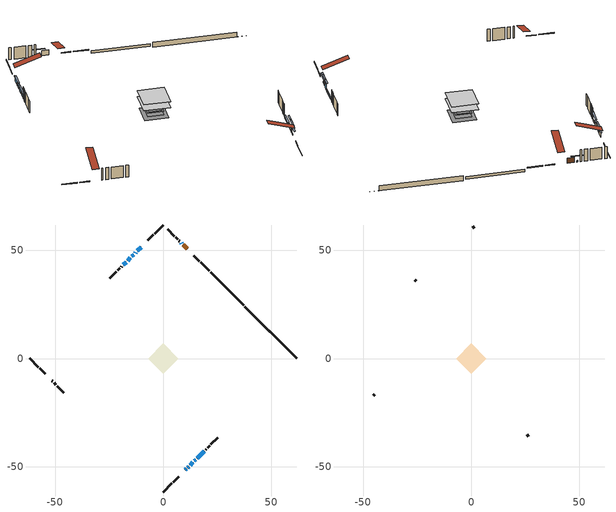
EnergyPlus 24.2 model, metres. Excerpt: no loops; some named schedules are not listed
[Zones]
conditioned space
 floor outside (Floor1 construction): -3.29,0 0,3.29 3.29,0 0,-3.29 z0.91
 floor adiabatic (Floor3 construction): -4.15,0 0,4.15 4.15,0 0,-4.15 z0.91
 floor adiabatic (AdiabaticFloorConstruction): -7.04,0 0,7.04 7.04,0 0,-7.04 z3.35
 floor foundation (Slab1 construction): -6.22,0 0,6.22 6.22,0 0,-6.22 z-1.13
 floor foundation (Slab2 construction): -4.15,0 0,4.15 4.15,0 0,-4.15 z-0.61
 wall outside (RimJoist1 construction): 0,-61.79 3.96,-57.84 / -61.79,0 -57.84,-3.96 / 0,61.79 -3.96,57.84 / 21.29,40.51 17.33,44.46 z0.91:1.21
 wall outside (RimJoist2 construction): 4.61,-57.18 7.12,-54.67 / -57.18,-4.61 -54.67,-7.12 / -4.61,57.18 -7.12,54.67 / 16.67,45.12 14.16,47.63 z0.91:1.21
 wall outside (AdiabaticWallConstruction 1): 11.04,50.75 9.22,52.57 z0.91:2.94
 wall outside (AdiabaticWallConstruction): -10.24,51.55 -11.97,49.83 / 11.33,-50.46 11.76,-50.03 / 12.42,-49.38 13.71,-48.08 z0.91:2.74; -12.62,49.17 -13.06,48.74 / 10.24,-51.55 10.68,-51.12 / 14.37,-47.43 15.02,-46.78 / 15.67,-46.12 18.91,-42.89 / 8.57,53.23 8.28,53.52 / -17.18,44.61 -18.48,43.32 z0.91:1.52; -13.71,48.08 -14.58,47.22 z0.91:3.35; -15.23,46.56 -16.53,45.27 z0.91:2.43
 wall outside (Wall1 construction): 19.56,-42.23 19.9,-41.89 / -51.55,-10.24 -51.21,-10.58 / -19.13,42.66 -19.47,42.33 / 7.62,54.17 7.29,54.51 z0.91:5.79
 wall outside (Wall2 construction): 20.56,-41.24 21.42,-40.38 / -50.56,-11.24 -49.7,-12.1 / -20.13,41.67 -20.99,40.81 / 6.63,55.17 5.77,56.03 z0.91:5.79
 wall outside (Wall3 construction): 22.08,-39.72 25.12,-36.67 / -49.04,-12.76 -45.99,-15.8 / -21.64,40.15 -24.69,37.1 / 5.11,56.68 2.06,59.73 z0.91:5.79
 wall foundation (FoundationWall1 construction): 37.82,23.98,-1.13 37.82,23.98,0.91 59.4,2.4,0.91 59.4,2.4,-1.03 61.79,0,-1.03 61.79,0,-1.13
 wall foundation (FoundationWall2 construction): 37.16,24.63 21.94,39.85 z-0.61:0.46
 window (WindowConstruction): -10.24,51.55 -11.97,49.83 z0.91:2.74
 window (WindowConstruction 7): -12.62,49.17 -13.06,48.74 z0.91:1.52
 window (WindowConstruction 8): 10.24,-51.55 10.67,-51.12 z0.91:1.52
 window (WindowConstruction 9): 11.33,-50.46 11.76,-50.03 z0.91:2.74
 window (WindowConstruction 10): 12.42,-49.37 13.71,-48.08 z0.91:2.74
 window (WindowConstruction 1): -13.71,48.08 -14.57,47.22 z0.91:3.35
 window (WindowConstruction 2): -15.23,46.56 -16.52,45.27 z0.91:2.43
 window (WindowConstruction 3): 14.37,-47.42 15.02,-46.78 z0.91:1.52
 window (WindowConstruction 4): 15.67,-46.12 18.91,-42.89 z0.91:1.52
 window (WindowConstruction 5): 8.57,53.23 8.28,53.52 z0.91:1.52
 window (WindowConstruction 6): -17.18,44.61 -18.47,43.32 z0.91:1.52
 door (Door): 11.04,50.75 9.22,52.57 z0.91:2.94
 ceiling adiabatic (AdiabaticFloorConstruction): 0,-7.04 7.04,0 0,7.04 -7.04,0 z3.35
attic - vented
 floor to conditioned space (Floor2 construction Reversed): -7.04,0 0,7.04 7.04,0 0,-7.04 z5.79
 wall outside (Wall4 construction): 25.78,-36.02 26.53,-35.27 / -45.33,-16.46 -44.59,-17.21 / -25.35,36.45 -26.1,35.7 / 1.41,60.39 0.66,61.14 z0.91:5.79
 roof outside (Roof1 construction): 9.59,-52.21,5.79 2.73,-45.35,9.02 0.93,-47.16,9.02 7.78,-54.01,5.79; -52.21,-9.59,5.79 -45.35,-2.73,9.02 -47.16,-0.93,9.02 -54.01,-7.78,5.79; -9.59,52.21,5.79 -2.73,45.35,9.02 -0.93,47.16,9.02 -7.78,54.01,5.79; 11.7,50.09,5.79 4.85,43.24,9.02 6.65,41.44,9.02 13.51,48.29,5.79
shading: -12.11,49.68 -10.1,51.69 -10.39,51.98 -12.4,49.98 z2.94; -14.56,47.23 -11.12,50.68 -11.41,50.97 -14.85,47.52 z3.65; 12.18,-49.61 8.74,-53.06 9.03,-53.35 12.47,-49.9 z3.65; 13.27,-48.53 9.83,-51.97 10.12,-52.26 13.56,-48.82 z4.87; 15.22,-46.58 10.91,-50.88 11.2,-51.17 15.51,-46.87 z4.87; -14.72,47.08 -13.57,48.22 -13.86,48.51 -15.01,47.37 z3.55; -16.67,45.13 -15.09,46.7 -15.38,47 -16.96,45.42 z2.64; 15.16,-46.64 14.23,-47.57 14.52,-47.86 15.45,-46.93 z1.72; 19.05,-42.75 15.53,-46.26 15.82,-46.55 19.34,-43.04 z1.72; 6.77,55.02 10.07,51.72 10.36,52.01 7.06,55.31 z3.65; -19.98,41.81 -15.68,46.12 -15.97,46.41 -20.27,42.1 z3.65
[Building]
Building 1: Terrain=Suburbs
[Site:Location]
Montreal Intl AP_QC: Latitude {deg}=45.47; Longitude {deg}=-73.74; Time Zone {hr}=-5; Elevation {m}=36; Keep Site Location Information=Yes
[Site:GroundTemperature:Shallow]
2.07863, -0.316383, -0.508184, 0.628371, 5.19101, 9.73239, 13.6695, 16.1636, 16.3755, 14.347, 10.5102, 6.10817
[Site:WaterMainsTemperature]
Calculation Method=Schedule; Temperature Schedule=mains temperature schedule
[Material] Roughness=Rough; Thermal Absorptance=0.9
Name | Thickness {m} | Conductivity {W/m-K} | Density {kg/m3} | Specific Heat {J/kg-K} | Solar Absorptance | Visible Absorptance
asphalt or fiberglass shingles | 0.00635 | 0.162714 | 1121.4 | 1465.45 | 0.4 | 0.4
ceiling loosefill ins | 0.0846667 | 0.0480833 | 16.02 | 1046.75 | 0.7 | 0.7
ceiling stud and cavity | 0.1397 | 0.152571 | 65.682 | 1177.47 | 0.7 | 0.7
concrete 4.0 in. | 0.1016 | 1.803125 | 2242.8 | 837.4 | 0.7 | 0.7
concrete 8.0 in. | 0.2032 | 1.803125 | 2242.8 | 837.4 | 0.7 | 0.7
door material | 0.04445 | 0.053851 | 512.64 | 1214.23 | 0.7 | 0.7
exterior vertical ins | 0.0407268 | 0.029427 | 32.04 | 1214.23 | 0.7 | 0.7
exterior vertical ins 1 | 0.00108814 | 0.029427 | 32.04 | 1214.23 | 0.7 | 0.7
floor covering | 0.0127 | 0.0433444 | 54.468 | 1339.84 | 0.6 | 0.6
floor covering 1 | 0.0127 | 9.015625 | 54.468 | 1339.84 | 0.6 | 0.6
floor rigid ins; wall rigid ins | 0.512978 | 0.029427 | 32.04 | 1214.23 | 0.7 | 0.7
floor stud and cavity | 0.1397 | 0.0981661 | 92.3553 | 1139.71 | 0.7 | 0.7
floor stud and cavity 1 | 0.0889 | 0.214658 | 50.32683 | 1063.81 | 0.7 | 0.7
floor stud and cavity 2 | 0.1397 | 1.75129 | 37.0049 | 1207.88 | 0.7 | 0.7
furniture material conditioned space 1 | 0.1524 | 0.115458 | 640.8 | 1214.23 | 0.6 | 0.6
gypsum board | 0.0127 | 0.160291 | 801 | 837.4 | 0.6 | 0.6
gypsum board 1 | 0.0127 | 0.160291 | 801 | 837.4 | 0.7 | 0.7
osb sheathing 0.5 in. | 0.0127 | 0.115458 | 512.64 | 1214.23 | 0.7 | 0.7
osb sheathing 0.75 in. | 0.01905 | 0.115458 | 512.64 | 1214.23 | 0.7 | 0.7
osb sheathing 2.0 in. | 0.0508 | 0.115458 | 512.64 | 1214.23 | 0.7 | 0.7
rim joist stud and cavity | 0.0508 | 0.747799 | 125.044 | 1163.47 | 0.6 | 0.6
rim joist stud and cavity 1 | 0.0508 | 0.243553 | 50.32683 | 1063.81 | 0.6 | 0.6
wall stud and cavity | 0.1397 | 0.0868986 | 139.0536 | 1170.24 | 0.7 | 0.7
wall stud and cavity 1 | 0.1397 | 0.0817921 | 139.0536 | 1170.24 | 0.7 | 0.7
wall stud and cavity 2 | 0.0889 | 6.9971 | 50.32683 | 1063.81 | 0.6 | 0.6
wall stud and cavity 3 | 0.0889 | 0.380278 | 52.3479 | 1209.89 | 0.7 | 0.7
wall stud and cavity 4 | 0.0889 | 0.391764 | 83.0341 | 1211.67 | 0.7 | 0.7
wood siding | 0.0254 | 0.102417 | 544.68 | 1172.36 | 0.4 | 0.4
wood siding 1 | 0.00254 | 0.102417 | 544.68 | 1172.36 | 0.4 | 0.4
wood siding 2; wood siding 3; wood siding 4 | 0.0254 | 0.102417 | 544.68 | 1172.36 | 0.7 | 0.7
[WindowMaterial:SimpleGlazingSystem]
Name | U-Factor {W/m2-K} | Solar Heat Gain Coefficient
WindowMaterial | 1.61823 | 0.44
WindowMaterial 1 | 1.6699 | 0.42
WindowMaterial 2 | 1.663654 | 0.42
WindowMaterial 3 | 1.92144 | 0.34
WindowMaterial 4 | 1.86011 | 0.36
WindowMaterial 5 | 2.11335 | 0.27
WindowMaterial 6 | 1.84478 | 0.36
WindowMaterial 7 | 1.99809 | 0.31
WindowMaterial 8 | 1.64321 | 0.43
[Construction]
AdiabaticFloorConstruction: floor stud and cavity 2, floor rigid ins, osb sheathing 0.75 in., floor covering
AdiabaticWallConstruction: wood siding 3, wall rigid ins, wall stud and cavity 3, gypsum board
AdiabaticWallConstruction 1: wood siding 4, wall rigid ins, wall stud and cavity 3, gypsum board
Door: door material
Floor1 construction: floor stud and cavity, osb sheathing 0.75 in., floor covering
Floor2 construction Reversed: gypsum board, ceiling stud and cavity, ceiling loosefill ins
Floor3 construction: floor stud and cavity 1, floor covering 1
FoundationWall1 construction: concrete 8.0 in., gypsum board 1
FoundationWall2 construction: concrete 8.0 in.
furniture construction conditioned space 1: furniture material conditioned space 1
PartitionWallConstruction: gypsum board, wall stud and cavity 4, gypsum board
RimJoist1 construction: wood siding 2, osb sheathing 2.0 in., rim joist stud and cavity
RimJoist2 construction: wood siding 2, rim joist stud and cavity 1
Roof1 construction: asphalt or fiberglass shingles
Slab1 construction; Slab2 construction: concrete 4.0 in.
Wall1 construction: wood siding, osb sheathing 0.5 in., wall stud and cavity, gypsum board
Wall2 construction; Wall3 construction: wood siding, osb sheathing 0.5 in., wall stud and cavity 1, gypsum board
Wall4 construction: wood siding 1, wall stud and cavity 2
WindowConstruction: WindowMaterial
WindowConstruction 1: WindowMaterial 1
WindowConstruction 10: WindowMaterial 8
WindowConstruction 2: WindowMaterial 2
WindowConstruction 3: WindowMaterial 3
WindowConstruction 4: WindowMaterial 4
WindowConstruction 5: WindowMaterial 5
WindowConstruction 6; WindowConstruction 9: WindowMaterial 6
WindowConstruction 7; WindowConstruction 8: WindowMaterial 7
[Zone] Multiplier=1; Part of Total Floor Area=Yes
Name | Volume {m3}
attic - vented | 51.9239
conditioned space | 473.1
[Space]
Name | Zone | Volume {m3}
attic - vented 1 | attic - vented | 51.9239
conditioned space 1 | conditioned space | 473.1
[ZoneInfiltration:EffectiveLeakageArea]
infil attic - vented 1: Zone or Space=attic - vented 1; Schedule=Always On Discrete; Effective Air Leakage Area {cm2}=3960.4; Stack Coefficient=0.000563772; Wind Coefficient=1.60425e-05
[ZoneMixing]
whole house fan mix: Zone or Space=attic - vented; Schedule=Always On Continuous; Design Flow Rate Calculation Method=Flow/Zone; Design Flow Rate {m3/s}=0; Source Zone or Space=conditioned space
[SurfaceProperty:ExposedFoundationPerimeter] Exposed Perimeter Calculation Method=TotalExposedPerimeter
Name | Total Exposed Perimeter {m}
Slab1 | 33.909
Slab2 | 21.519
[InternalMass] Zone or ZoneList=conditioned space; Space or SpaceList=conditioned space 1
Name | Construction | Surface Area {m2}
furniture mass conditioned space 1 | furniture construction conditioned space 1 | 106.7
partition wall mass | PartitionWallConstruction | 232.38
[Lights]
interior lighting: Zone or ZoneList or Space or SpaceList=conditioned space 1; Schedule=interior lighting schedule; Design Level Calculation Method=LightingLevel; Lighting Level {W}=343.2; Return Air Fraction=0; Fraction Radiant=0.6; Fraction Visible=0.2; Fraction Replaceable=1
[People]
occupants: Zone or ZoneList or Space or SpaceList=conditioned space 1; Number of People Schedule=occupants schedule; Number of People Calculation Method=People; Number of People=3; Fraction Radiant=0.314171; Sensible Heat Fraction=0.56303; Activity Level Schedule=occupants activity schedule; Carbon Dioxide Generation Rate {m3/s-W}=0; Enable ASHRAE 55 Comfort Warnings=No; Mean Radiant Temperature Calculation Type=EnclosureAveraged
[ElectricEquipment] Zone or ZoneList or Space or SpaceList=conditioned space 1; Design Level Calculation Method=EquipmentLevel
Name | Schedule | Design Level {W} | Fraction Latent | Fraction Radiant | Fraction Lost
clothes dryer | clothes dryer schedule | 140.772 | 0.015 | 0.081 | 0.85
clothes washer | clothes washer schedule | 32.1985 | 0.03 | 0.162 | 0.7
cooking range | cooking range schedule | 215.147 | 0.08 | 0.432 | 0.2
dishwasher | dishwasher schedule | 66.8632 | 0.3 | 0.18 | 0.4
fridge | fridge schedule | 72.9452 | 0 | 0.6 | 0
mech vent house fan | mech vent house fan schedule | 0 | 0 | 0 | 1
mech vent house fan cfis | mech vent house fan cfis schedule | 0 | 0 | 0 | 0
mech vent range fan 0 | mech vent range fan 0 schedule | 57 | 0 | 0 | 1
misc plug loads | misc plug loads schedule | 494.7 | 0.045 | 0.513 | 0.1
whole house fan | Always On Discrete | 0 | 0 | 0 | 1
[OtherEquipment] Zone or ZoneList or Space or SpaceList=conditioned space 1; Design Level Calculation Method=EquipmentLevel
Name | Fuel Type | Schedule | Design Level {W} | Fraction Latent | Fraction Radiant | Fraction Lost
clothes dryer 1 | Electricity | clothes dryer schedule | 0 | 0.015 | 0.081 | 0.85
cooking range 1 | Electricity | cooking range schedule | 0 | 0.08 | 0.432 | 0.2
general water use latent | None | general water use schedule | 62.594 | 1 | 0 | 0
general water use sensible | None | general water use schedule | -61.6891 | 0 | 0.6 | 0
mech vent house fan latent load | None | Always On Discrete | 0 | 1 | 0 | 0
mech vent house fan sensible load | None | Always On Discrete | 0 | 0 | 0 | 0
water heater energy adjustment1 | Electricity | Always On Discrete | 0.01 | 0 | 0 | 1
[ZoneInfiltration:DesignFlowRate] Zone or ZoneList or Space or SpaceList=conditioned space 1; Schedule=Always On Discrete; Design Flow Rate Calculation Method=Flow/Zone; Design Flow Rate {m3/s}=0
infil flow; natural vent flow; whole house fan flow
[Foundation:Kiva] Initial Indoor Air Temperature {C}=18; Wall Depth Below Slab {m}=0.2032; Custom Block Z Position 1 {m}=0
Name | Wall Height Above Grade {m} | Custom Block Material Name 1 | Custom Block Depth 1 {m} | Custom Block X Position 1 {m}
Foundation Kiva 1 | 0.910011 | exterior vertical ins | 2.04 | 0.2159
Foundation Kiva 2 | 0.460004 | exterior vertical ins 1 | 1.07 | 0.2032
[Foundation:Kiva:Settings]
Soil Conductivity {W/m-K}=0.849921; Soil Density {kg/m3}=1842.3; Soil Specific Heat {J/kg-K}=418.7; Ground Solar Absorptivity=0.9; Ground Thermal Absorptivity=0.9; Ground Surface Roughness {m}=0.03; Far-Field Width {m}=40; Deep-Ground Boundary Condition=ZeroFlux; Deep-Ground Depth {m}=40; Minimum Cell Dimension {m}=0.2; Maximum Cell Growth Coefficient=3; Simulation Timestep=Timestep
[Exterior:Lights]
exterior lighting: Schedule=exterior lighting schedule; Design Level {W}=75.6
[Schedule:Constant]
Name | Hourly Value
Always On Continuous; mech vent house fan schedule; mech vent house fan cfis schedule; Always On Discrete | 1
occupants activity schedule | 117.228
fridge schedule | 0
[Schedule:Week:Daily]
interior lighting schedule Week Rule - Jan1-Jan27: interior lighting schedule day, interior lighting schedule day, interior lighting schedule day, interior lighting schedule day, interior lighting schedule day, interior lighting schedule day, interior lighting schedule day, interior lighting schedule default day, interior lighting schedule default day, interior lighting schedule default day, interior lighting schedule default day, interior lighting schedule default day
interior lighting schedule Week Rule - Jan28-Feb3: interior lighting schedule day, interior lighting schedule day, interior lighting schedule day, interior lighting schedule day, interior lighting schedule day 1, interior lighting schedule day 1, interior lighting schedule day 1, interior lighting schedule default day, interior lighting schedule default day, interior lighting schedule default day, interior lighting schedule default day, interior lighting schedule default day
interior lighting schedule Week Rule - Feb4-Feb24: interior lighting schedule day 1, interior lighting schedule day 1, interior lighting schedule day 1, interior lighting schedule day 1, interior lighting schedule day 1, interior lighting schedule day 1, interior lighting schedule day 1, interior lighting schedule default day, interior lighting schedule default day, interior lighting schedule default day, interior lighting schedule default day, interior lighting schedule default day
interior lighting schedule Week Rule - Feb25-Mar3: interior lighting schedule day 1, interior lighting schedule day 1, interior lighting schedule day 1, interior lighting schedule day 1, interior lighting schedule day 2, interior lighting schedule day 2, interior lighting schedule day 2, interior lighting schedule default day, interior lighting schedule default day, interior lighting schedule default day, interior lighting schedule default day, interior lighting schedule default day
interior lighting schedule Week Rule - Mar4-Mar31: interior lighting schedule day 2, interior lighting schedule day 2, interior lighting schedule day 2, interior lighting schedule day 2, interior lighting schedule day 2, interior lighting schedule day 2, interior lighting schedule day 2, interior lighting schedule default day, interior lighting schedule default day, interior lighting schedule default day, interior lighting schedule default day, interior lighting schedule default day
interior lighting schedule Week Rule - Apr1-Apr28: interior lighting schedule day 3, interior lighting schedule day 3, interior lighting schedule day 3, interior lighting schedule day 3, interior lighting schedule day 3, interior lighting schedule day 3, interior lighting schedule day 3, interior lighting schedule default day, interior lighting schedule default day, interior lighting schedule default day, interior lighting schedule default day, interior lighting schedule default day
interior lighting schedule Week Rule - Apr29-May5: interior lighting schedule day 3, interior lighting schedule day 3, interior lighting schedule day 4, interior lighting schedule day 4, interior lighting schedule day 4, interior lighting schedule day 4, interior lighting schedule day 4, interior lighting schedule default day, interior lighting schedule default day, interior lighting schedule default day, interior lighting schedule default day, interior lighting schedule default day
interior lighting schedule Week Rule - May6-May26: interior lighting schedule day 4, interior lighting schedule day 4, interior lighting schedule day 4, interior lighting schedule day 4, interior lighting schedule day 4, interior lighting schedule day 4, interior lighting schedule day 4, interior lighting schedule default day, interior lighting schedule default day, interior lighting schedule default day, interior lighting schedule default day, interior lighting schedule default day
interior lighting schedule Week Rule - May27-Jun2: interior lighting schedule day 4, interior lighting schedule day 4, interior lighting schedule day 4, interior lighting schedule day 4, interior lighting schedule day 4, interior lighting schedule day 5, interior lighting schedule day 5, interior lighting schedule default day, interior lighting schedule default day, interior lighting schedule default day, interior lighting schedule default day, interior lighting schedule default day
interior lighting schedule Week Rule - Jun3-Jun30: interior lighting schedule day 5, interior lighting schedule day 5, interior lighting schedule day 5, interior lighting schedule day 5, interior lighting schedule day 5, interior lighting schedule day 5, interior lighting schedule day 5, interior lighting schedule default day, interior lighting schedule default day, interior lighting schedule default day, interior lighting schedule default day, interior lighting schedule default day
interior lighting schedule Week Rule - Jul1-Jul28: interior lighting schedule day 6, interior lighting schedule day 6, interior lighting schedule day 6, interior lighting schedule day 6, interior lighting schedule day 6, interior lighting schedule day 6, interior lighting schedule day 6, interior lighting schedule default day, interior lighting schedule default day, interior lighting schedule default day, interior lighting schedule default day, interior lighting schedule default day
interior lighting schedule Week Rule - Jul29-Aug4: interior lighting schedule day 6, interior lighting schedule day 6, interior lighting schedule day 6, interior lighting schedule day 7, interior lighting schedule day 7, interior lighting schedule day 7, interior lighting schedule day 7, interior lighting schedule default day, interior lighting schedule default day, interior lighting schedule default day, interior lighting schedule default day, interior lighting schedule default day
interior lighting schedule Week Rule - Aug5-Aug25: interior lighting schedule day 7, interior lighting schedule day 7, interior lighting schedule day 7, interior lighting schedule day 7, interior lighting schedule day 7, interior lighting schedule day 7, interior lighting schedule day 7, interior lighting schedule default day, interior lighting schedule default day, interior lighting schedule default day, interior lighting schedule default day, interior lighting schedule default day
interior lighting schedule Week Rule - Aug26-Sep1: interior lighting schedule day 7, interior lighting schedule day 7, interior lighting schedule day 7, interior lighting schedule day 7, interior lighting schedule day 7, interior lighting schedule day 7, interior lighting schedule day 8, interior lighting schedule default day, interior lighting schedule default day, interior lighting schedule default day, interior lighting schedule default day, interior lighting schedule default day
interior lighting schedule Week Rule - Sep2-Sep29: interior lighting schedule day 8, interior lighting schedule day 8, interior lighting schedule day 8, interior lighting schedule day 8, interior lighting schedule day 8, interior lighting schedule day 8, interior lighting schedule day 8, interior lighting schedule default day, interior lighting schedule default day, interior lighting schedule default day, interior lighting schedule default day, interior lighting schedule default day
interior lighting schedule Week Rule - Sep30-Oct6: interior lighting schedule day 8, interior lighting schedule day 9, interior lighting schedule day 9, interior lighting schedule day 9, interior lighting schedule day 9, interior lighting schedule day 9, interior lighting schedule day 9, interior lighting schedule default day, interior lighting schedule default day, interior lighting schedule default day, interior lighting schedule default day, interior lighting schedule default day
interior lighting schedule Week Rule - Oct7-Oct27: interior lighting schedule day 9, interior lighting schedule day 9, interior lighting schedule day 9, interior lighting schedule day 9, interior lighting schedule day 9, interior lighting schedule day 9, interior lighting schedule day 9, interior lighting schedule default day, interior lighting schedule default day, interior lighting schedule default day, interior lighting schedule default day, interior lighting schedule default day
interior lighting schedule Week Rule - Oct28-Nov3: interior lighting schedule day 9, interior lighting schedule day 9, interior lighting schedule day 9, interior lighting schedule day 9, interior lighting schedule day 10, interior lighting schedule day 10, interior lighting schedule day 10, interior lighting schedule default day, interior lighting schedule default day, interior lighting schedule default day, interior lighting schedule default day, interior lighting schedule default day
interior lighting schedule Week Rule - Nov4-Nov24: interior lighting schedule day 10, interior lighting schedule day 10, interior lighting schedule day 10, interior lighting schedule day 10, interior lighting schedule day 10, interior lighting schedule day 10, interior lighting schedule day 10, interior lighting schedule default day, interior lighting schedule default day, interior lighting schedule default day, interior lighting schedule default day, interior lighting schedule default day
interior lighting schedule Week Rule - Nov25-Dec1: interior lighting schedule day 10, interior lighting schedule day 10, interior lighting schedule day 10, interior lighting schedule day 10, interior lighting schedule day 10, interior lighting schedule day 10, interior lighting schedule day 11, interior lighting schedule default day, interior lighting schedule default day, interior lighting schedule default day, interior lighting schedule default day, interior lighting schedule default day
interior lighting schedule Week Rule - Dec2-Dec31: interior lighting schedule day 11, interior lighting schedule day 11, interior lighting schedule day 11, interior lighting schedule day 11, interior lighting schedule day 11, interior lighting schedule day 11, interior lighting schedule day 11, interior lighting schedule default day, interior lighting schedule default day, interior lighting schedule default day, interior lighting schedule default day, interior lighting schedule default day
occupants schedule Week Rule - Jan1-Dec31: occupants schedule day, occupants schedule day, occupants schedule day, occupants schedule day, occupants schedule day, occupants schedule day, occupants schedule day, occupants schedule default day, occupants schedule default day, occupants schedule default day, occupants schedule default day, occupants schedule default day
clothes dryer schedule Week Rule - Jan1-Dec31: clothes dryer schedule day, clothes dryer schedule day, clothes dryer schedule day, clothes dryer schedule day, clothes dryer schedule day, clothes dryer schedule day, clothes dryer schedule day, clothes dryer schedule default day, clothes dryer schedule default day, clothes dryer schedule default day, clothes dryer schedule default day, clothes dryer schedule default day
clothes washer schedule Week Rule - Jan1-Dec31: clothes washer schedule day, clothes washer schedule day, clothes washer schedule day, clothes washer schedule day, clothes washer schedule day, clothes washer schedule day, clothes washer schedule day, clothes washer schedule default day, clothes washer schedule default day, clothes washer schedule default day, clothes washer schedule default day, clothes washer schedule default day
cooking range schedule Week Rule - Jan1-Dec31: cooking range schedule day, cooking range schedule day, cooking range schedule day, cooking range schedule day, cooking range schedule day, cooking range schedule day, cooking range schedule day, cooking range schedule default day, cooking range schedule default day, cooking range schedule default day, cooking range schedule default day, cooking range schedule default day
dishwasher schedule Week Rule - Jan1-Dec31: dishwasher schedule day, dishwasher schedule day, dishwasher schedule day, dishwasher schedule day, dishwasher schedule day, dishwasher schedule day, dishwasher schedule day, dishwasher schedule default day, dishwasher schedule default day, dishwasher schedule default day, dishwasher schedule default day, dishwasher schedule default day
mech vent range fan 0 schedule Week Rule - Jan1-Dec31: mech vent range fan 0 schedule day, mech vent range fan 0 schedule day, mech vent range fan 0 schedule day, mech vent range fan 0 schedule day, mech vent range fan 0 schedule day, mech vent range fan 0 schedule day, mech vent range fan 0 schedule day, mech vent range fan 0 schedule default day, mech vent range fan 0 schedule default day, mech vent range fan 0 schedule default day, mech vent range fan 0 schedule default day, mech vent range fan 0 schedule default day
misc plug loads schedule Week Rule - Jan1-Dec31: misc plug loads schedule day, misc plug loads schedule day, misc plug loads schedule day, misc plug loads schedule day, misc plug loads schedule day, misc plug loads schedule day, misc plug loads schedule day, misc plug loads schedule default day, misc plug loads schedule default day, misc plug loads schedule default day, misc plug loads schedule default day, misc plug loads schedule default day
general water use schedule Week Rule - Jan1-Dec31: general water use schedule day, general water use schedule day, general water use schedule day, general water use schedule day, general water use schedule day, general water use schedule day, general water use schedule day, general water use schedule default day, general water use schedule default day, general water use schedule default day, general water use schedule default day, general water use schedule default day
exterior lighting schedule Week Rule - Jan1-Jan27: exterior lighting schedule day, exterior lighting schedule day, exterior lighting schedule day, exterior lighting schedule day, exterior lighting schedule day, exterior lighting schedule day, exterior lighting schedule day, exterior lighting schedule default day, exterior lighting schedule default day, exterior lighting schedule default day, exterior lighting schedule default day, exterior lighting schedule default day
exterior lighting schedule Week Rule - Jan28-Feb3: exterior lighting schedule day, exterior lighting schedule day, exterior lighting schedule day, exterior lighting schedule day, exterior lighting schedule day 1, exterior lighting schedule day 1, exterior lighting schedule day 1, exterior lighting schedule default day, exterior lighting schedule default day, exterior lighting schedule default day, exterior lighting schedule default day, exterior lighting schedule default day
exterior lighting schedule Week Rule - Feb4-Feb24: exterior lighting schedule day 1, exterior lighting schedule day 1, exterior lighting schedule day 1, exterior lighting schedule day 1, exterior lighting schedule day 1, exterior lighting schedule day 1, exterior lighting schedule day 1, exterior lighting schedule default day, exterior lighting schedule default day, exterior lighting schedule default day, exterior lighting schedule default day, exterior lighting schedule default day
exterior lighting schedule Week Rule - Feb25-Mar3: exterior lighting schedule day 1, exterior lighting schedule day 1, exterior lighting schedule day 1, exterior lighting schedule day 1, exterior lighting schedule day 2, exterior lighting schedule day 2, exterior lighting schedule day 2, exterior lighting schedule default day, exterior lighting schedule default day, exterior lighting schedule default day, exterior lighting schedule default day, exterior lighting schedule default day
exterior lighting schedule Week Rule - Mar4-Mar31: exterior lighting schedule day 2, exterior lighting schedule day 2, exterior lighting schedule day 2, exterior lighting schedule day 2, exterior lighting schedule day 2, exterior lighting schedule day 2, exterior lighting schedule day 2, exterior lighting schedule default day, exterior lighting schedule default day, exterior lighting schedule default day, exterior lighting schedule default day, exterior lighting schedule default day
exterior lighting schedule Week Rule - Apr1-Apr28: exterior lighting schedule day 3, exterior lighting schedule day 3, exterior lighting schedule day 3, exterior lighting schedule day 3, exterior lighting schedule day 3, exterior lighting schedule day 3, exterior lighting schedule day 3, exterior lighting schedule default day, exterior lighting schedule default day, exterior lighting schedule default day, exterior lighting schedule default day, exterior lighting schedule default day
exterior lighting schedule Week Rule - Apr29-May5: exterior lighting schedule day 3, exterior lighting schedule day 3, exterior lighting schedule day 4, exterior lighting schedule day 4, exterior lighting schedule day 4, exterior lighting schedule day 4, exterior lighting schedule day 4, exterior lighting schedule default day, exterior lighting schedule default day, exterior lighting schedule default day, exterior lighting schedule default day, exterior lighting schedule default day
exterior lighting schedule Week Rule - May6-May26: exterior lighting schedule day 4, exterior lighting schedule day 4, exterior lighting schedule day 4, exterior lighting schedule day 4, exterior lighting schedule day 4, exterior lighting schedule day 4, exterior lighting schedule day 4, exterior lighting schedule default day, exterior lighting schedule default day, exterior lighting schedule default day, exterior lighting schedule default day, exterior lighting schedule default day
exterior lighting schedule Week Rule - May27-Jun2: exterior lighting schedule day 4, exterior lighting schedule day 4, exterior lighting schedule day 4, exterior lighting schedule day 4, exterior lighting schedule day 4, exterior lighting schedule day 5, exterior lighting schedule day 5, exterior lighting schedule default day, exterior lighting schedule default day, exterior lighting schedule default day, exterior lighting schedule default day, exterior lighting schedule default day
exterior lighting schedule Week Rule - Jun3-Jun30: exterior lighting schedule day 5, exterior lighting schedule day 5, exterior lighting schedule day 5, exterior lighting schedule day 5, exterior lighting schedule day 5, exterior lighting schedule day 5, exterior lighting schedule day 5, exterior lighting schedule default day, exterior lighting schedule default day, exterior lighting schedule default day, exterior lighting schedule default day, exterior lighting schedule default day
exterior lighting schedule Week Rule - Jul1-Jul28: exterior lighting schedule day 6, exterior lighting schedule day 6, exterior lighting schedule day 6, exterior lighting schedule day 6, exterior lighting schedule day 6, exterior lighting schedule day 6, exterior lighting schedule day 6, exterior lighting schedule default day, exterior lighting schedule default day, exterior lighting schedule default day, exterior lighting schedule default day, exterior lighting schedule default day
exterior lighting schedule Week Rule - Jul29-Aug4: exterior lighting schedule day 6, exterior lighting schedule day 6, exterior lighting schedule day 6, exterior lighting schedule day 7, exterior lighting schedule day 7, exterior lighting schedule day 7, exterior lighting schedule day 7, exterior lighting schedule default day, exterior lighting schedule default day, exterior lighting schedule default day, exterior lighting schedule default day, exterior lighting schedule default day
exterior lighting schedule Week Rule - Aug5-Aug25: exterior lighting schedule day 7, exterior lighting schedule day 7, exterior lighting schedule day 7, exterior lighting schedule day 7, exterior lighting schedule day 7, exterior lighting schedule day 7, exterior lighting schedule day 7, exterior lighting schedule default day, exterior lighting schedule default day, exterior lighting schedule default day, exterior lighting schedule default day, exterior lighting schedule default day
exterior lighting schedule Week Rule - Aug26-Sep1: exterior lighting schedule day 7, exterior lighting schedule day 7, exterior lighting schedule day 7, exterior lighting schedule day 7, exterior lighting schedule day 7, exterior lighting schedule day 7, exterior lighting schedule day 8, exterior lighting schedule default day, exterior lighting schedule default day, exterior lighting schedule default day, exterior lighting schedule default day, exterior lighting schedule default day
exterior lighting schedule Week Rule - Sep2-Sep29: exterior lighting schedule day 8, exterior lighting schedule day 8, exterior lighting schedule day 8, exterior lighting schedule day 8, exterior lighting schedule day 8, exterior lighting schedule day 8, exterior lighting schedule day 8, exterior lighting schedule default day, exterior lighting schedule default day, exterior lighting schedule default day, exterior lighting schedule default day, exterior lighting schedule default day
exterior lighting schedule Week Rule - Sep30-Oct6: exterior lighting schedule day 8, exterior lighting schedule day 9, exterior lighting schedule day 9, exterior lighting schedule day 9, exterior lighting schedule day 9, exterior lighting schedule day 9, exterior lighting schedule day 9, exterior lighting schedule default day, exterior lighting schedule default day, exterior lighting schedule default day, exterior lighting schedule default day, exterior lighting schedule default day
exterior lighting schedule Week Rule - Oct7-Oct27: exterior lighting schedule day 9, exterior lighting schedule day 9, exterior lighting schedule day 9, exterior lighting schedule day 9, exterior lighting schedule day 9, exterior lighting schedule day 9, exterior lighting schedule day 9, exterior lighting schedule default day, exterior lighting schedule default day, exterior lighting schedule default day, exterior lighting schedule default day, exterior lighting schedule default day
exterior lighting schedule Week Rule - Oct28-Nov3: exterior lighting schedule day 9, exterior lighting schedule day 9, exterior lighting schedule day 9, exterior lighting schedule day 9, exterior lighting schedule day 10, exterior lighting schedule day 10, exterior lighting schedule day 10, exterior lighting schedule default day, exterior lighting schedule default day, exterior lighting schedule default day, exterior lighting schedule default day, exterior lighting schedule default day
[Schedule:Year]
interior lighting schedule: interior lighting schedule Week Rule - Jan1-Jan27, 1, 1, 1, 27, interior lighting schedule Week Rule - Jan28-Feb3, 1, 28, 2, 3, interior lighting schedule Week Rule - Feb4-Feb24, 2, 4, 2, 24, interior lighting schedule Week Rule - Feb25-Mar3, 2, 25, 3, 3, interior lighting schedule Week Rule - Mar4-Mar31, 3, 4, 3, 31, interior lighting schedule Week Rule - Apr1-Apr28, 4, 1, 4, 28, interior lighting schedule Week Rule - Apr29-May5, 4, 29, 5, 5, interior lighting schedule Week Rule - May6-May26, 5, 6, 5, 26, interior lighting schedule Week Rule - May27-Jun2, 5, 27, 6, 2, interior lighting schedule Week Rule - Jun3-Jun30, 6, 3, 6, 30, interior lighting schedule Week Rule - Jul1-Jul28, 7, 1, 7, 28, interior lighting schedule Week Rule - Jul29-Aug4, 7, 29, 8, 4, interior lighting schedule Week Rule - Aug5-Aug25, 8, 5, 8, 25, interior lighting schedule Week Rule - Aug26-Sep1, 8, 26, 9, 1, interior lighting schedule Week Rule - Sep2-Sep29, 9, 2, 9, 29, interior lighting schedule Week Rule - Sep30-Oct6, 9, 30, 10, 6, interior lighting schedule Week Rule - Oct7-Oct27, 10, 7, 10, 27, interior lighting schedule Week Rule - Oct28-Nov3, 10, 28, 11, 3, interior lighting schedule Week Rule - Nov4-Nov24, 11, 4, 11, 24, interior lighting schedule Week Rule - Nov25-Dec1, 11, 25, 12, 1, interior lighting schedule Week Rule - Dec2-Dec31, 12, 2, 12, 31
occupants schedule: occupants schedule Week Rule - Jan1-Dec31, 1, 1, 12, 31
clothes dryer schedule: clothes dryer schedule Week Rule - Jan1-Dec31, 1, 1, 12, 31
clothes washer schedule: clothes washer schedule Week Rule - Jan1-Dec31, 1, 1, 12, 31
cooking range schedule: cooking range schedule Week Rule - Jan1-Dec31, 1, 1, 12, 31
dishwasher schedule: dishwasher schedule Week Rule - Jan1-Dec31, 1, 1, 12, 31
mech vent range fan 0 schedule: mech vent range fan 0 schedule Week Rule - Jan1-Dec31, 1, 1, 12, 31
misc plug loads schedule: misc plug loads schedule Week Rule - Jan1-Dec31, 1, 1, 12, 31
general water use schedule: general water use schedule Week Rule - Jan1-Dec31, 1, 1, 12, 31
exterior lighting schedule: exterior lighting schedule Week Rule - Jan1-Jan27, 1, 1, 1, 27, exterior lighting schedule Week Rule - Jan28-Feb3, 1, 28, 2, 3, exterior lighting schedule Week Rule - Feb4-Feb24, 2, 4, 2, 24, exterior lighting schedule Week Rule - Feb25-Mar3, 2, 25, 3, 3, exterior lighting schedule Week Rule - Mar4-Mar31, 3, 4, 3, 31, exterior lighting schedule Week Rule - Apr1-Apr28, 4, 1, 4, 28, exterior lighting schedule Week Rule - Apr29-May5, 4, 29, 5, 5, exterior lighting schedule Week Rule - May6-May26, 5, 6, 5, 26, exterior lighting schedule Week Rule - May27-Jun2, 5, 27, 6, 2, exterior lighting schedule Week Rule - Jun3-Jun30, 6, 3, 6, 30, exterior lighting schedule Week Rule - Jul1-Jul28, 7, 1, 7, 28, exterior lighting schedule Week Rule - Jul29-Aug4, 7, 29, 8, 4, exterior lighting schedule Week Rule - Aug5-Aug25, 8, 5, 8, 25, exterior lighting schedule Week Rule - Aug26-Sep1, 8, 26, 9, 1, exterior lighting schedule Week Rule - Sep2-Sep29, 9, 2, 9, 29, exterior lighting schedule Week Rule - Sep30-Oct6, 9, 30, 10, 6, exterior lighting schedule Week Rule - Oct7-Oct27, 10, 7, 10, 27, exterior lighting schedule Week Rule - Oct28-Nov3, 10, 28, 11, 3, exterior lighting schedule Week Rule - Nov4-Nov24, 11, 4, 11, 24, exterior lighting schedule Week Rule - Nov25-Dec1, 11, 25, 12, 1, exterior lighting schedule Week Rule - Dec2-Dec31, 12, 2, 12, 31
[Schedule:Compact]
mains temperature schedule: Through: 01/01, For: AllDays, Until: 24:00, 6.56833, Through: 01/02, For: AllDays, Until: 24:00, 6.48722, Through: 01/03, For: AllDays, Until: 24:00, 6.40722, Through: 01/04, For: AllDays, Until: 24:00, 6.32889, Through: 01/05, For: AllDays, Until: 24:00, 6.25167, Through: 01/06, For: AllDays, Until: 24:00, 6.17611, Through: 01/07, For: AllDays, Until: 24:00, 6.10222, Through: 01/08, For: AllDays, Until: 24:00, 6.02944, Through: 01/09, For: AllDays, Until: 24:00, 5.95833, Through: 01/10, For: AllDays, Until: 24:00, 5.88889, Through: 01/11, For: AllDays, Until: 24:00, 5.82056, Through: 01/12, For: AllDays, Until: 24:00, 5.75444, Through: 01/13, For: AllDays, Until: 24:00, 5.68944, Through: 01/14, For: AllDays, Until: 24:00, 5.62611, Through: 01/15, For: AllDays, Until: 24:00, 5.56444, Through: 01/16, For: AllDays, Until: 24:00, 5.50444, Through: 01/17, For: AllDays, Until: 24:00, 5.44611, Through: 01/18, For: AllDays, Until: 24:00, 5.38944, Through: 01/19, For: AllDays, Until: 24:00, 5.33389, Through: 01/20, For: AllDays, Until: 24:00, 5.28111, Through: 01/21, For: AllDays, Until: 24:00, 5.22944, Through: 01/22, For: AllDays, Until: 24:00, 5.17944, Through: 01/23, For: AllDays, Until: 24:00, 5.13111, Through: 01/24, For: AllDays, Until: 24:00, 5.085, Through: 01/25, For: AllDays, Until: 24:00, 5.04056, Through: 01/26, For: AllDays, Until: 24:00, 4.99778, Through: 01/27, For: AllDays, Until: 24:00, 4.95667, Through: 01/28, For: AllDays, Until: 24:00, 4.91778, Through: 01/29, For: AllDays, Until: 24:00, 4.88056, Through: 01/30, For: AllDays, Until: 24:00, 4.845, Through: 01/31, For: AllDays, Until: 24:00, 4.81167, Through: 02/01, For: AllDays, Until: 24:00, 4.77944, Through: 02/02, For: AllDays, Until: 24:00, 4.75, Through: 02/03, For: AllDays, Until: 24:00, 4.72167, Through: 02/04, For: AllDays, Until: 24:00, 4.69611, Through: 02/05, For: AllDays, Until: 24:00, 4.67167, Through: 02/06, For: AllDays, Until: 24:00, 4.64944, Through: 02/07, For: AllDays, Until: 24:00, 4.62889, Through: 02/08, For: AllDays, Until: 24:00, 4.61056, Through: 02/09, For: AllDays, Until: 24:00, 4.59389, Through: 02/10, For: AllDays, Until: 24:00, 4.57944, Through: 02/11, For: AllDays, Until: 24:00, 4.56667, Through: 02/12, For: AllDays, Until: 24:00, 4.55611, Through: 02/13, For: AllDays, Until: 24:00, 4.54722, Through: 02/14, For: AllDays, Until: 24:00, 4.54056, Through: 02/15, For: AllDays, Until: 24:00, 4.53556, Through: 02/16, For: AllDays, Until: 24:00, 4.53278, Through: 02/17, For: AllDays, Until: 24:00, 4.53167, Through: 02/18, For: AllDays, Until: 24:00, 4.53278, Through: 02/19, For: AllDays, Until: 24:00, 4.53556, Through: 02/20, For: AllDays, Until: 24:00, 4.54056, Through: 02/21, For: AllDays, Until: 24:00, 4.54722, Through: 02/22, For: AllDays, Until: 24:00, 4.55611, Through: 02/23, For: AllDays, Until: 24:00, 4.56667, Through: 02/24, For: AllDays, Until: 24:00, 4.57944, Through: 02/25, For: AllDays, Until: 24:00, 4.59389, Through: 02/26, For: AllDays, Until: 24:00, 4.61056, Through: 02/27, For: AllDays, Until: 24:00, 4.62889, Through: 02/28, For: AllDays, Until: 24:00, 4.64889, Through: 03/01, For: AllDays, Until: 24:00, 4.67111, Through: 03/02, For: AllDays, Until: 24:00, 4.69556, Through: 03/03, For: AllDays, Until: 24:00, 4.72167, Through: 03/04, For: AllDays, Until: 24:00, 4.74944, Through: 03/05, For: AllDays, Until: 24:00, 4.77944, Through: 03/06, For: AllDays, Until: 24:00, 4.81111, Through: 03/07, For: AllDays, Until: 24:00, 4.84444, Through: 03/08, For: AllDays, Until: 24:00, 4.88, Through: 03/09, For: AllDays, Until: 24:00, 4.91722, Through: 03/10, For: AllDays, Until: 24:00, 4.95611, Through: 03/11, For: AllDays, Until: 24:00, 4.99722, Through: 03/12, For: AllDays, Until: 24:00, 5.04, Through: 03/13, For: AllDays, Until: 24:00, 5.08444, Through: 03/14, For: AllDays, Until: 24:00, 5.13056, Through: 03/15, For: AllDays, Until: 24:00, 5.17889, Through: 03/16, For: AllDays, Until: 24:00, 5.22833, Through: 03/17, For: AllDays, Until: 24:00, 5.28, Through: 03/18, For: AllDays, Until: 24:00, 5.33333, Through: 03/19, For: AllDays, Until: 24:00, 5.38833, Through: 03/20, For: AllDays, Until: 24:00, 5.445, Through: 03/21, For: AllDays, Until: 24:00, 5.50333, Through: 03/22, For: AllDays, Until: 24:00, 5.56333, Through: 03/23, For: AllDays, Until: 24:00, 5.625, Through: 03/24, For: AllDays, Until: 24:00, 5.68833, Through: 03/25, For: AllDays, Until: 24:00, 5.75333, Through: 03/26, For: AllDays, Until: 24:00, 5.81944, Through: 03/27, For: AllDays, Until: 24:00, 5.88778, Through: 03/28, For: AllDays, Until: 24:00, 5.95722, Through: 03/29, For: AllDays, Until: 24:00, 6.02833, Through: 03/30, For: AllDays, Until: 24:00, 6.10111, Through: 03/31, For: AllDays, Until: 24:00, 6.175, Through: 04/01, For: AllDays, Until: 24:00, 6.25056, Through: 04/02, For: AllDays, Until: 24:00, 6.32778, Through: 04/03, For: AllDays, Until: 24:00, 6.40611, Through: 04/04, For: AllDays, Until: 24:00, 6.48556, Through: 04/05, For: AllDays, Until: 24:00, 6.56722, Through: 04/06, For: AllDays, Until: 24:00, 6.64944, Through: 04/07, For: AllDays, Until: 24:00, 6.73333, Through: 04/08, For: AllDays, Until: 24:00, 6.81833, Through: 04/09, For: AllDays, Until: 24:00, 6.905, Through: 04/10, For: AllDays, Until: 24:00, 6.99278, Through: 04/11, For: AllDays, Until: 24:00, 7.08111, Through: 04/12, For: AllDays, Until: 24:00, 7.17167, Through: 04/13, For: AllDays, Until: 24:00, 7.26278, Through: 04/14, For: AllDays, Until: 24:00, 7.355, Through: 04/15, For: AllDays, Until: 24:00, 7.44833, Through: 04/16, For: AllDays, Until: 24:00, 7.54278, Through: 04/17, For: AllDays, Until: 24:00, 7.63889, Through: 04/18, For: AllDays, Until: 24:00, 7.735, Through: 04/19, For: AllDays, Until: 24:00, 7.83278, Through: 04/20, For: AllDays, Until: 24:00, 7.93167, Through: 04/21, For: AllDays, Until: 24:00, 8.03111, Through: 04/22, For: AllDays, Until: 24:00, 8.13167, Through: 04/23, For: AllDays, Until: 24:00, 8.23278, Through: 04/24, For: AllDays, Until: 24:00, 8.335, Through: 04/25, For: AllDays, Until: 24:00, 8.43778, Through: 04/26, For: AllDays, Until: 24:00, 8.54167, Through: 04/27, For: AllDays, Until: 24:00, 8.64611, Through: 04/28, For: AllDays, Until: 24:00, 8.75167, Through: 04/29, For: AllDays, Until: 24:00, 8.85778, Through: 04/30, For: AllDays, Until: 24:00, 8.96444, Through: 05/01, For: AllDays, Until: 24:00, 9.07167, Through: 05/02, For: AllDays, Until: 24:00, 9.17944, Through: 05/03, For: AllDays, Until: 24:00, 9.28778, Through: 05/04, For: AllDays, Until: 24:00, 9.39667, Through: 05/05, For: AllDays, Until: 24:00, 9.50667, Through: 05/06, For: AllDays, Until: 24:00, 9.61667, Through: 05/07, For: AllDays, Until: 24:00, 9.72667, Through: 05/08, For: AllDays, Until: 24:00, 9.83778, Through: 05/09, For: AllDays, Until: 24:00, 9.94889, Through: 05/10, For: AllDays, Until: 24:00, 10.0606, Through: 05/11, For: AllDays, Until: 24:00, 10.1722, Through: 05/12, For: AllDays, Until: 24:00, 10.2844, Through: 05/13, For: AllDays, Until: 24:00, 10.3967, Through: 05/14, For: AllDays, Until: 24:00, 10.5094, Through: 05/15, For: AllDays, Until: 24:00, 10.6222, Through: 05/16, For: AllDays, Until: 24:00, 10.735, Through: 05/17, For: AllDays, Until: 24:00, 10.8478, Through: 05/18, For: AllDays, Until: 24:00, 10.9611, Through: 05/19, For: AllDays, Until: 24:00, 11.0744, Through: 05/20, For: AllDays, Until: 24:00, 11.1872, Through: 05/21, For: AllDays, Until: 24:00, 11.3006, Through: 05/22, For: AllDays, Until: 24:00, 11.4133, Through: 05/23, For: AllDays, Until: 24:00, 11.5267, Through: 05/24, For: AllDays, Until: 24:00, 11.6394, Through: 05/25, For: AllDays, Until: 24:00, 11.7522, Through: 05/26, For: AllDays, Until: 24:00, 11.8644, Through: 05/27, For: AllDays, Until: 24:00, 11.9767, Through: 05/28, For: AllDays, Until: 24:00, 12.0889, Through: 05/29, For: AllDays, Until: 24:00, 12.2006, Through: 05/30, For: AllDays, Until: 24:00, 12.3122, Through: 05/31, For: AllDays, Until: 24:00, 12.4228, Through: 06/01, For: AllDays, Until: 24:00, 12.5339, Through: 06/02, For: AllDays, Until: 24:00, 12.6439, Through: 06/03, For: AllDays, Until: 24:00, 12.7539, Through: 06/04, For: AllDays, Until: 24:00, 12.8628, Through: 06/05, For: AllDays, Until: 24:00, 12.9717, Through: 06/06, For: AllDays, Until: 24:00, 13.08, Through: 06/07, For: AllDays, Until: 24:00, 13.1878, Through: 06/08, For: AllDays, Until: 24:00, 13.2944, Through: 06/09, For: AllDays, Until: 24:00, 13.4011, Through: 06/10, For: AllDays, Until: 24:00, 13.5067, Through: 06/11, For: AllDays, Until: 24:00, 13.6117, Through: 06/12, For: AllDays, Until: 24:00, 13.7156, Through: 06/13, For: AllDays, Until: 24:00, 13.8194, Through: 06/14, For: AllDays, Until: 24:00, 13.9222, Through: 06/15, For: AllDays, Until: 24:00, 14.0239, Through: 06/16, For: AllDays, Until: 24:00, 14.125, Through: 06/17, For: AllDays, Until: 24:00, 14.225, Through: 06/18, For: AllDays, Until: 24:00, 14.3239, Through: 06/19, For: AllDays, Until: 24:00, 14.4222, Through: 06/20, For: AllDays, Until: 24:00, 14.5194, Through: 06/21, For: AllDays, Until: 24:00, 14.6156, Through: 06/22, For: AllDays, Until: 24:00, 14.7106, Through: 06/23, For: AllDays, Until: 24:00, 14.805, Through: 06/24, For: AllDays, Until: 24:00, 14.8978, Through: 06/25, For: AllDays, Until: 24:00, 14.9894, Through: 06/26, For: AllDays, Until: 24:00, 15.0806, Through: 06/27, For: AllDays, Until: 24:00, 15.17, Through: 06/28, For: AllDays, Until: 24:00, 15.2583, Through: 06/29, For: AllDays, Until: 24:00, 15.3456, Through: 06/30, For: AllDays, Until: 24:00, 15.4311, Through: 07/01, For: AllDays, Until: 24:00, 15.5161, Through: 07/02, For: AllDays, Until: 24:00, 15.5989, Through: 07/03, For: AllDays, Until: 24:00, 15.6811, Through: 07/04, For: AllDays, Until: 24:00, 15.7617, Through: 07/05, For: AllDays, Until: 24:00, 15.8411, Through: 07/06, For: AllDays, Until: 24:00, 15.9189, Through: 07/07, For: AllDays, Until: 24:00, 15.995, Through: 07/08, For: AllDays, Until: 24:00, 16.07, Through: 07/09, For: AllDays, Until: 24:00, 16.1433, Through: 07/10, For: AllDays, Until: 24:00, 16.2156, Through: 07/11, For: AllDays, Until: 24:00, 16.2861, Through: 07/12, For: AllDays, Until: 24:00, 16.355, Through: 07/13, For: AllDays, Until: 24:00, 16.4222, Through: 07/14, For: AllDays, Until: 24:00, 16.4878, Through: 07/15, For: AllDays, Until: 24:00, 16.5522, Through: 07/16, For: AllDays, Until: 24:00, 16.615, Through: 07/17, For: AllDays, Until: 24:00, 16.6756, Through: 07/18, For: AllDays, Until: 24:00, 16.735, Through: 07/19, For: AllDays, Until: 24:00, 16.7928, Through: 07/20, For: AllDays, Until: 24:00, 16.8489, Through: 07/21, For: AllDays, Until: 24:00, 16.9028, Through: 07/22, For: AllDays, Until: 24:00, 16.9556, Through: 07/23, For: AllDays, Until: 24:00, 17.0061, Through: 07/24, For: AllDays, Until: 24:00, 17.0556, Through: 07/25, For: AllDays, Until: 24:00, 17.1028, Through: 07/26, For: AllDays, Until: 24:00, 17.1483, Through: 07/27, For: AllDays, Until: 24:00, 17.1917, Through: 07/28, For: AllDays, Until: 24:00, 17.2339, Through: 07/29, For: AllDays, Until: 24:00, 17.2739, Through: 07/30, For: AllDays, Until: 24:00, 17.3122, Through: 07/31, For: AllDays, Until: 24:00, 17.3489, Through: 08/01, For: AllDays, Until: 24:00, 17.3833, Through: 08/02, For: AllDays, Until: 24:00, 17.4161, Through: 08/03, For: AllDays, Until: 24:00, 17.4467, Through: 08/04, For: AllDays, Until: 24:00, 17.4761, Through: 08/05, For: AllDays, Until: 24:00, 17.5028, Through: 08/06, For: AllDays, Until: 24:00, 17.5283, Through: 08/07, For: AllDays, Until: 24:00, 17.5517, Through: 08/08, For: AllDays, Until: 24:00, 17.5728, Through: 08/09, For: AllDays, Until: 24:00, 17.5922, Through: 08/10, For: AllDays, Until: 24:00, 17.61, Through: 08/11, For: AllDays, Until: 24:00, 17.6256, Through: 08/12, For: AllDays, Until: 24:00, 17.6394, Through: 08/13, For: AllDays, Until: 24:00, 17.6511, Through: 08/14, For: AllDays, Until: 24:00, 17.6611, Through: 08/15, For: AllDays, Until: 24:00, 17.6689, Through: 08/16, For: AllDays, Until: 24:00, 17.675, Through: 08/17, For: AllDays, Until: 24:00, 17.6789, Through: 08/18, For: AllDays, Until: 24:00, 17.6811, Through: 08/19, For: AllDays, Until: 24:00, 17.6811, Through: 08/20, For: AllDays, Until: 24:00, 17.6794, Through: 08/21, For: AllDays, Until: 24:00, 17.6756, Through: 08/22, For: AllDays, Until: 24:00, 17.67, Through: 08/23, For: AllDays, Until: 24:00, 17.6622, Through: 08/24, For: AllDays, Until: 24:00, 17.6528, Through: 08/25, For: AllDays, Until: 24:00, 17.6411, Through: 08/26, For: AllDays, Until: 24:00, 17.6278, Through: 08/27, For: AllDays, Until: 24:00, 17.6122, Through: 08/28, For: AllDays, Until: 24:00, 17.595, Through: 08/29, For: AllDays, Until: 24:00, 17.5756, Through: 08/30, For: AllDays, Until: 24:00, 17.5544, Through: 08/31, For: AllDays, Until: 24:00, 17.5311, Through: 09/01, For: AllDays, Until: 24:00, 17.5061, Through: 09/02, For: AllDays, Until: 24:00, 17.4794, Through: 09/03, For: AllDays, Until: 24:00, 17.4506, Through: 09/04, For: AllDays, Until: 24:00, 17.42, Through: 09/05, For: AllDays, Until: 24:00, 17.3878, Through: 09/06, For: AllDays, Until: 24:00, 17.3533, Through: 09/07, For: AllDays, Until: 24:00, 17.3172, Through: 09/08, For: AllDays, Until: 24:00, 17.2789, Through: 09/09, For: AllDays, Until: 24:00, 17.2389, Through: 09/10, For: AllDays, Until: 24:00, 17.1972, Through: 09/11, For: AllDays, Until: 24:00, 17.1539, Through: 09/12, For: AllDays, Until: 24:00, 17.1083, Through: 09/13, For: AllDays, Until: 24:00, 17.0617, Through: 09/14, For: AllDays, Until: 24:00, 17.0128, Through: 09/15, For: AllDays, Until: 24:00, 16.9622, Through: 09/16, For: AllDays, Until: 24:00, 16.9094, Through: 09/17, For: AllDays, Until: 24:00, 16.8556, Through: 09/18, For: AllDays, Until: 24:00, 16.8, Through: 09/19, For: AllDays, Until: 24:00, 16.7422, Through: 09/20, For: AllDays, Until: 24:00, 16.6833, Through: 09/21, For: AllDays, Until: 24:00, 16.6228, Through: 09/22, For: AllDays, Until: 24:00, 16.56, Through: 09/23, For: AllDays, Until: 24:00, 16.4961, Through: 09/24, For: AllDays, Until: 24:00, 16.4306, Through: 09/25, For: AllDays, Until: 24:00, 16.3633, Through: 09/26, For: AllDays, Until: 24:00, 16.295, Through: 09/27, For: AllDays, Until: 24:00, 16.2244, Through: 09/28, For: AllDays, Until: 24:00, 16.1528, Through: 09/29, For: AllDays, Until: 24:00, 16.0794, Through: 09/30, For: AllDays, Until: 24:00, 16.0044, Through: 10/01, For: AllDays, Until: 24:00, 15.9283, Through: 10/02, For: AllDays, Until: 24:00, 15.8511, Through: 10/03, For: AllDays, Until: 24:00, 15.7717, Through: 10/04, For: AllDays, Until: 24:00, 15.6917, Through: 10/05, For: AllDays, Until: 24:00, 15.6094, Through: 10/06, For: AllDays, Until: 24:00, 15.5267, Through: 10/07, For: AllDays, Until: 24:00, 15.4422, Through: 10/08, For: AllDays, Until: 24:00, 15.3567, Through: 10/09, For: AllDays, Until: 24:00, 15.2694, Through: 10/10, For: AllDays, Until: 24:00, 15.1811, Through: 10/11, For: AllDays, Until: 24:00, 15.0917, Through: 10/12, For: AllDays, Until: 24:00, 15.0011, Through: 10/13, For: AllDays, Until: 24:00, 14.9094, Through: 10/14, For: AllDays, Until: 24:00, 14.8167, Through: 10/15, For: AllDays, Until: 24:00, 14.7228, Through: 10/16, For: AllDays, Until: 24:00, 14.6278, Through: 10/17, For: AllDays, Until: 24:00, 14.5317, Through: 10/18, For: AllDays, Until: 24:00, 14.4344, Through: 10/19, For: AllDays, Until: 24:00, 14.3367, Through: 10/20, For: AllDays, Until: 24:00, 14.2378, Through: 10/21, For: AllDays, Until: 24:00, 14.1378, Through: 10/22, For: AllDays, Until: 24:00, 14.0367, Through: 10/23, For: AllDays, Until: 24:00, 13.935, Through: 10/24, For: AllDays, Until: 24:00, 13.8322, Through: 10/25, For: AllDays, Until: 24:00, 13.7289, Through: 10/26, For: AllDays, Until: 24:00, 13.625, Through: 10/27, For: AllDays, Until: 24:00, 13.52, Through: 10/28, For: AllDays, Until: 24:00, 13.4144, Through: 10/29, For: AllDays, Until: 24:00, 13.3083, Through: 10/30, For: AllDays, Until: 24:00, 13.2011, Through: 10/31, For: AllDays, Until: 24:00, 13.0939, Through: 11/01, For: AllDays, Until: 24:00, 12.9856, Through: 11/02, For: AllDays, Until: 24:00, 12.8767, Through: 11/03, For: AllDays, Until: 24:00, 12.7678, Through: 11/04, For: AllDays, Until: 24:00, 12.6578, Through: 11/05, For: AllDays, Until: 24:00, 12.5478, Through: 11/06, For: AllDays, Until: 24:00, 12.4372, Through: 11/07, For: AllDays, Until: 24:00, 12.3261, Through: 11/08, For: AllDays, Until: 24:00, 12.215, Through: 11/09, For: AllDays, Until: 24:00, 12.1033, Through: 11/10, For: AllDays, Until: 24:00, 11.9911, Through: 11/11, For: AllDays, Until: 24:00, 11.8789, Through: 11/12, For: AllDays, Until: 24:00, 11.7667, Through: 11/13, For: AllDays, Until: 24:00, 11.6539, Through: 11/14, For: AllDays, Until: 24:00, 11.5411, Through: 11/15, For: AllDays, Until: 24:00, 11.4278, Through: 11/16, For: AllDays, Until: 24:00, 11.315, Through: 11/17, For: AllDays, Until: 24:00, 11.2017, Through: 11/18, For: AllDays, Until: 24:00, 11.0889, Through: 11/19, For: AllDays, Until: 24:00, 10.9756, Through: 11/20, For: AllDays, Until: 24:00, 10.8622, Through: 11/21, For: AllDays, Until: 24:00, 10.7494, Through: 11/22, For: AllDays, Until: 24:00, 10.6367, Through: 11/23, For: AllDays, Until: 24:00, 10.5239, Through: 11/24, For: AllDays, Until: 24:00, 10.4111, Through: 11/25, For: AllDays, Until: 24:00, 10.2989, Through: 11/26, For: AllDays, Until: 24:00, 10.1867, Through: 11/27, For: AllDays, Until: 24:00, 10.0744, Through: 11/28, For: AllDays, Until: 24:00, 9.96333, Through: 11/29, For: AllDays, Until: 24:00, 9.85167, Through: 11/30, For: AllDays, Until: 24:00, 9.74111, Through: 12/01, For: AllDays, Until: 24:00, 9.63056, Through: 12/02, For: AllDays, Until: 24:00, 9.52056, Through: 12/03, For: AllDays, Until: 24:00, 9.41111, Through: 12/04, For: AllDays, Until: 24:00, 9.30167, Through: 12/05, For: AllDays, Until: 24:00, 9.19333, Through: 12/06, For: AllDays, Until: 24:00, 9.08556, Through: 12/07, For: AllDays, Until: 24:00, 8.97778, Through: 12/08, For: AllDays, Until: 24:00, 8.87111, Through: 12/09, For: AllDays, Until: 24:00, 8.765, Through: 12/10, For: AllDays, Until: 24:00, 8.66, Through: 12/11, For: AllDays, Until: 24:00, 8.555, Through: 12/12, For: AllDays, Until: 24:00, 8.45111, Through: 12/13, For: AllDays, Until: 24:00, 8.34833, Through: 12/14, For: AllDays, Until: 24:00, 8.24611, Through: 12/15, For: AllDays, Until: 24:00, 8.14444, Through: 12/16, For: AllDays, Until: 24:00, 8.04389, Through: 12/17, For: AllDays, Until: 24:00, 7.94444, Through: 12/18, For: AllDays, Until: 24:00, 7.84556, Through: 12/19, For: AllDays, Until: 24:00, 7.74778, Through: 12/20, For: AllDays, Until: 24:00, 7.65111, Through: 12/21, For: AllDays, Until: 24:00, 7.555, Through: 12/22, For: AllDays, Until: 24:00, 7.46056, Through: 12/23, For: AllDays, Until: 24:00, 7.36667, Through: 12/24, For: AllDays, Until: 24:00, 7.27444, Through: 12/25, For: AllDays, Until: 24:00, 7.18278, Through: 12/26, For: AllDays, Until: 24:00, 7.09278, Through: 12/27, For: AllDays, Until: 24:00, 7.00389, Through: 12/28, For: AllDays, Until: 24:00, 6.91611, Through: 12/29, For: AllDays, Until: 24:00, 6.82944, Through: 12/30, For: AllDays, Until: 24:00, 6.74389, Through: 12/31, For: AllDays, Until: 24:00, 6.66
